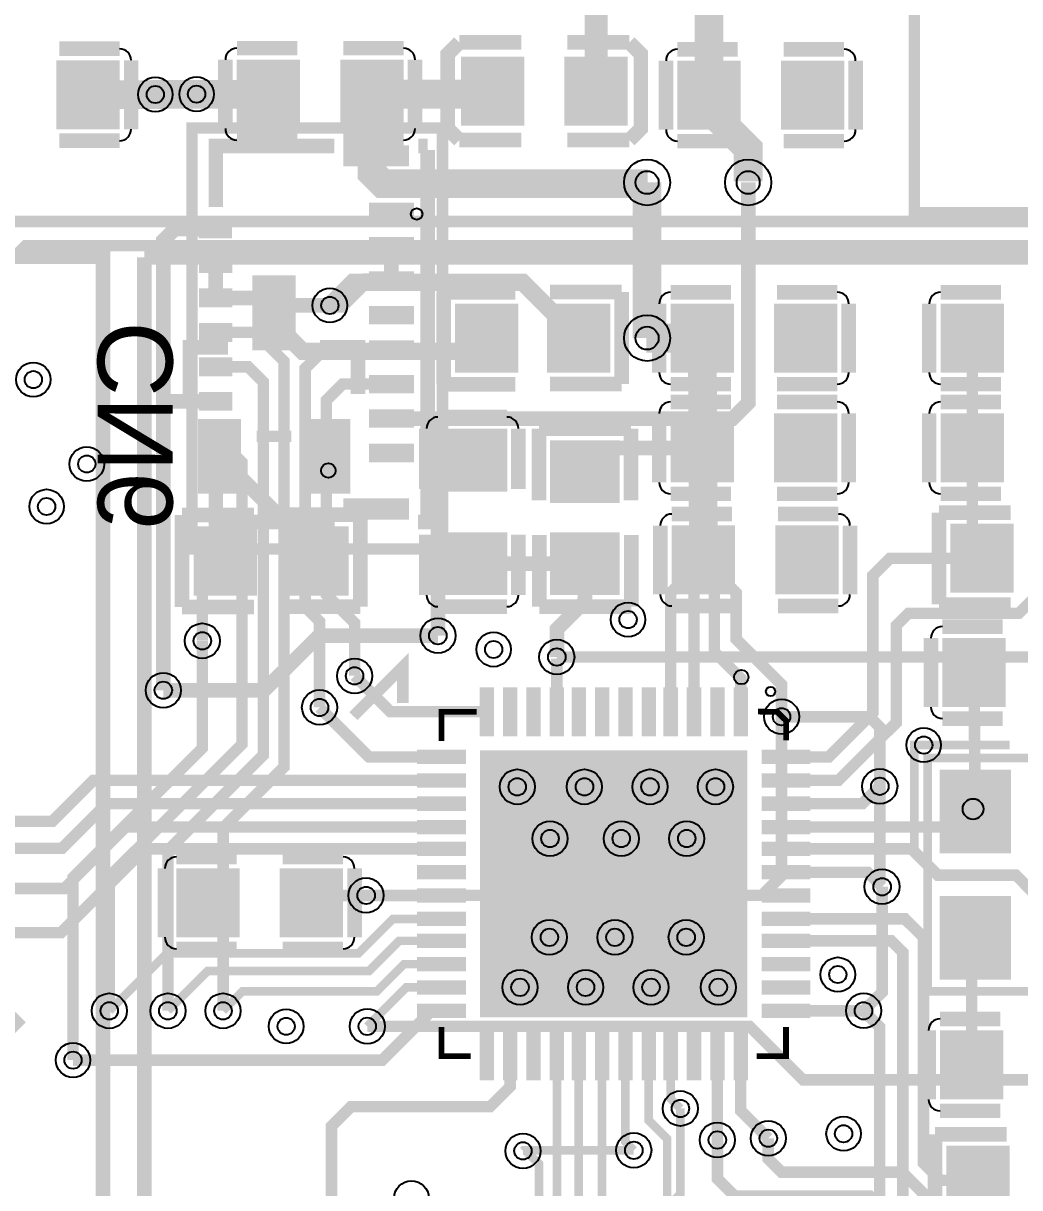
# Model space of a CAD drawing. Header units: millimetres. Extents: x -22 to 83, y 0 to 77.
# Drawn here: x 46.01 to 63.36, y 18.3 to 38.57 of the extents above; entities that cross this region are included whole.
import ezdxf

# ---------------------------------------------------------------- set-up
doc = ezdxf.new("R2010")
doc.units = ezdxf.units.MM
for name, color, linetype, true_color in [('BottomLayer', 7, 'Continuous', 0x6699cc), ('BottomPasteMaskLayer', 7, 'Continuous', 0x800000), ('BottomSilkLayer', 7, 'Continuous', 0x66cc33), ('BottomSolderMaskLayer', 7, 'Continuous', 0xaa00ff), ('Document', 7, 'Continuous', 0xffffff), ('Hole', 7, 'Continuous', 0x222222), ('Multi-Layer', 7, 'Continuous', 0xc0c0c0), ('TopLayer', 7, 'Continuous', 0xff3366), ('TopPasteMaskLayer', 9, 'Continuous', 0x808080), ('TopSilkLayer', 7, 'Continuous', 0xffcc00), ('TopSolderMaskLayer', 7, 'Continuous', 0x800080)]:
    doc.layers.add(name, color=color, linetype=linetype, true_color=true_color)
doc.styles.get("Standard").update_dxf_attribs({"font": 'arial.ttf'})

msp = doc.modelspace()

# ---------------------------------------------------------------- hatches: boundary and pattern name
at = {"layer": 'BottomLayer'}
for points in [[(51.657, 36.44), (51.657, 36.09), (52.657, 36.09), (52.657, 36.44)], [(52.087, 35.44), (52.087, 35.14), (52.757, 35.14), (52.757, 35.44)], [(49.107, 35.14), (49.107, 34.84), (49.607, 34.84), (49.607, 35.14)], [(52.087, 34.84), (52.087, 34.54), (52.757, 34.54), (52.757, 34.84)], [(49.112, 34.54), (49.112, 34.24), (49.612, 34.24), (49.612, 34.54)], [(52.087, 34.24), (52.087, 33.94), (52.757, 33.94), (52.757, 34.24)], [(49.112, 33.94), (49.112, 33.64), (49.612, 33.64), (49.612, 33.94)], [(52.087, 33.64), (52.087, 33.34), (52.757, 33.34), (52.757, 33.64)], [(49.112, 33.34), (49.112, 33.04), (49.612, 33.04), (49.612, 33.34)], [(52.087, 33.04), (52.087, 32.74), (52.757, 32.74), (52.757, 33.04)], [(49.112, 32.74), (49.112, 32.44), (49.612, 32.44), (49.612, 32.74)], [(52.087, 32.44), (52.087, 32.14), (52.757, 32.14), (52.757, 32.44)], [(49.112, 32.14), (49.112, 31.84), (49.612, 31.84), (49.612, 32.14)], [(52.087, 31.84), (52.087, 31.54), (52.757, 31.54), (52.757, 31.84)], [(49.112, 31.54), (49.112, 31.24), (49.612, 31.24), (49.612, 31.54)], [(52.087, 31.24), (52.087, 30.94), (52.757, 30.94), (52.757, 31.24)], [(51.657, 30.29), (51.657, 29.94), (52.657, 29.94), (52.657, 30.29)]]:
    msp.add_hatch(color=256, dxfattribs=at).paths.add_polyline_path(points)
at = {"layer": 'BottomPasteMaskLayer'}
for points in [[(51.657, 36.44), (51.657, 36.09), (52.657, 36.09), (52.657, 36.44)], [(52.087, 35.44), (52.087, 35.14), (52.757, 35.14), (52.757, 35.44)], [(49.107, 35.14), (49.107, 34.84), (49.607, 34.84), (49.607, 35.14)], [(52.087, 34.84), (52.087, 34.54), (52.757, 34.54), (52.757, 34.84)], [(49.112, 34.54), (49.112, 34.24), (49.612, 34.24), (49.612, 34.54)], [(52.087, 34.24), (52.087, 33.94), (52.757, 33.94), (52.757, 34.24)], [(49.112, 33.94), (49.112, 33.64), (49.612, 33.64), (49.612, 33.94)], [(52.087, 33.64), (52.087, 33.34), (52.757, 33.34), (52.757, 33.64)], [(49.112, 33.34), (49.112, 33.04), (49.612, 33.04), (49.612, 33.34)], [(52.087, 33.04), (52.087, 32.74), (52.757, 32.74), (52.757, 33.04)], [(49.112, 32.74), (49.112, 32.44), (49.612, 32.44), (49.612, 32.74)], [(52.087, 32.44), (52.087, 32.14), (52.757, 32.14), (52.757, 32.44)], [(49.112, 32.14), (49.112, 31.84), (49.612, 31.84), (49.612, 32.14)], [(52.087, 31.84), (52.087, 31.54), (52.757, 31.54), (52.757, 31.84)], [(49.112, 31.54), (49.112, 31.24), (49.612, 31.24), (49.612, 31.54)], [(52.087, 31.24), (52.087, 30.94), (52.757, 30.94), (52.757, 31.24)], [(51.657, 30.29), (51.657, 29.94), (52.657, 29.94), (52.657, 30.29)]]:
    msp.add_hatch(color=256, dxfattribs=at).paths.add_polyline_path(points)
at = {"layer": 'BottomSilkLayer'}
msp.add_hatch(color=256, dxfattribs=at).paths.add_polyline_path([(52.668, 35.8), (53.049, 36.054), (53.049, 36.054), (53.049, 35.546)])
at = {"layer": 'BottomSolderMaskLayer'}
for points in [[(51.586, 36.449), (51.586, 36.081), (52.728, 36.081), (52.728, 36.449)], [(52.032, 35.451), (52.032, 35.129), (52.813, 35.129), (52.813, 35.451)], [(49.066, 35.155), (49.066, 34.825), (49.649, 34.825), (49.649, 35.155)], [(52.032, 34.851), (52.032, 34.529), (52.813, 34.529), (52.813, 34.851)], [(49.071, 34.555), (49.071, 34.225), (49.654, 34.225), (49.654, 34.555)], [(52.032, 34.251), (52.032, 33.929), (52.813, 33.929), (52.813, 34.251)], [(49.071, 33.955), (49.071, 33.625), (49.654, 33.625), (49.654, 33.955)], [(52.032, 33.651), (52.032, 33.329), (52.813, 33.329), (52.813, 33.651)], [(49.071, 33.355), (49.071, 33.025), (49.654, 33.025), (49.654, 33.355)], [(52.032, 33.051), (52.032, 32.729), (52.813, 32.729), (52.813, 33.051)], [(49.071, 32.755), (49.071, 32.425), (49.654, 32.425), (49.654, 32.755)], [(52.032, 32.451), (52.032, 32.129), (52.813, 32.129), (52.813, 32.451)], [(49.071, 32.155), (49.071, 31.825), (49.654, 31.825), (49.654, 32.155)], [(52.032, 31.851), (52.032, 31.529), (52.813, 31.529), (52.813, 31.851)], [(49.071, 31.555), (49.071, 31.225), (49.654, 31.225), (49.654, 31.555)], [(52.032, 31.251), (52.032, 30.929), (52.813, 30.929), (52.813, 31.251)], [(51.586, 30.299), (51.586, 29.931), (52.729, 29.931), (52.729, 30.299)]]:
    msp.add_hatch(color=256, dxfattribs=at).paths.add_polyline_path(points)
at = {"layer": 'TopLayer'}
for points in [[(54.682, 36.838), (53.682, 36.838), (53.682, 37.938), (54.682, 37.938)], [(56.482, 36.838), (55.482, 36.838), (55.482, 37.938), (56.482, 37.938)], [(47.642, 36.778), (46.642, 36.778), (46.642, 37.878), (47.642, 37.878)], [(49.782, 37.888), (50.782, 37.888), (50.782, 36.788), (49.782, 36.788)], [(51.582, 37.888), (52.582, 37.888), (52.582, 36.788), (51.582, 36.788)], [(58.45, 36.77), (57.45, 36.77), (57.45, 37.87), (58.45, 37.87)], [(60.25, 36.77), (59.25, 36.77), (59.25, 37.87), (60.25, 37.87)], [(50.728, 32.906), (50.028, 32.906), (50.028, 34.156), (50.728, 34.156)], [(53.579, 33.638), (54.579, 33.638), (54.579, 32.538), (53.579, 32.538)], [(55.179, 33.638), (56.179, 33.638), (56.179, 32.538), (55.179, 32.538)], [(58.331, 32.539), (57.331, 32.539), (57.331, 33.639), (58.331, 33.639)], [(60.131, 32.539), (59.131, 32.539), (59.131, 33.639), (60.131, 33.639)], [(62.03, 33.639), (63.03, 33.639), (63.03, 32.539), (62.03, 32.539)], [(49.779, 30.406), (49.078, 30.406), (49.078, 31.656), (49.779, 31.656)], [(51.678, 30.406), (50.978, 30.406), (50.978, 31.656), (51.678, 31.656)], [(58.331, 30.629), (57.331, 30.629), (57.331, 31.729), (58.331, 31.729)], [(60.131, 30.629), (59.131, 30.629), (59.131, 31.729), (60.131, 31.729)], [(62.03, 31.729), (63.03, 31.729), (63.03, 30.629), (62.03, 30.629)], [(54.381, 31.466), (54.381, 30.466), (53.281, 30.466), (53.281, 31.466)], [(56.34, 31.265), (56.34, 30.265), (55.24, 30.265), (55.24, 31.265)], [(63.2, 28.708), (62.2, 28.708), (62.2, 29.808), (63.2, 29.808)], [(49.029, 29.76), (50.029, 29.76), (50.029, 28.66), (49.029, 28.66)], [(50.629, 29.76), (51.629, 29.76), (51.629, 28.66), (50.629, 28.66)], [(54.381, 29.666), (54.381, 28.666), (53.281, 28.666), (53.281, 29.666)], [(56.34, 29.665), (56.34, 28.665), (55.24, 28.665), (55.24, 29.665)], [(58.351, 28.678), (57.351, 28.678), (57.351, 29.778), (58.351, 29.778)], [(60.151, 28.678), (59.151, 28.678), (59.151, 29.778), (60.151, 29.778)], [(63.06, 26.717), (62.06, 26.717), (62.06, 27.817), (63.06, 27.817)], [(54.181, 26.185), (53.981, 26.185), (53.981, 26.985), (54.181, 26.985)], [(54.587, 26.185), (54.387, 26.185), (54.387, 26.985), (54.587, 26.985)], [(54.993, 26.185), (54.793, 26.185), (54.793, 26.985), (54.993, 26.985)], [(55.4, 26.185), (55.2, 26.185), (55.2, 26.985), (55.4, 26.985)], [(55.781, 26.185), (55.581, 26.185), (55.581, 26.985), (55.781, 26.985)], [(56.187, 26.185), (55.987, 26.185), (55.987, 26.985), (56.187, 26.985)], [(56.594, 26.185), (56.394, 26.185), (56.394, 26.985), (56.594, 26.985)], [(57, 26.185), (56.8, 26.185), (56.8, 26.985), (57, 26.985)], [(57.381, 26.185), (57.181, 26.185), (57.181, 26.985), (57.381, 26.985)], [(57.787, 26.185), (57.587, 26.185), (57.587, 26.985), (57.787, 26.985)], [(58.194, 26.185), (57.994, 26.185), (57.994, 26.985), (58.194, 26.985)], [(58.6, 26.185), (58.4, 26.185), (58.4, 26.985), (58.6, 26.985)], [(53.693, 25.698), (52.893, 25.698), (52.893, 25.898), (53.693, 25.898)], [(58.59, 21.288), (53.99, 21.288), (53.99, 25.888), (58.59, 25.888)], [(59.688, 25.698), (58.887, 25.698), (58.887, 25.898), (59.688, 25.898)], [(61.982, 24.149), (63.182, 24.149), (63.182, 25.549), (61.982, 25.549)], [(53.693, 25.291), (52.893, 25.291), (52.893, 25.491), (53.693, 25.491)], [(59.688, 25.291), (58.887, 25.291), (58.887, 25.491), (59.688, 25.491)], [(53.693, 24.885), (52.893, 24.885), (52.893, 25.085), (53.693, 25.085)], [(59.688, 24.885), (58.887, 24.885), (58.887, 25.085), (59.688, 25.085)], [(53.693, 24.478), (52.893, 24.478), (52.893, 24.678), (53.693, 24.678)], [(59.688, 24.478), (58.887, 24.478), (58.887, 24.678), (59.688, 24.678)], [(53.693, 24.097), (52.893, 24.097), (52.893, 24.297), (53.693, 24.297)], [(59.688, 24.097), (58.887, 24.097), (58.887, 24.297), (59.688, 24.297)], [(48.73, 23.808), (49.73, 23.808), (49.73, 22.708), (48.73, 22.708)], [(50.53, 23.808), (51.53, 23.808), (51.53, 22.708), (50.53, 22.708)], [(53.693, 23.691), (52.893, 23.691), (52.893, 23.891), (53.693, 23.891)], [(59.688, 23.691), (58.887, 23.691), (58.887, 23.891), (59.688, 23.891)], [(53.693, 23.285), (52.893, 23.285), (52.893, 23.485), (53.693, 23.485)], [(59.688, 23.285), (58.887, 23.285), (58.887, 23.485), (59.688, 23.485)], [(61.982, 23.349), (63.182, 23.349), (63.182, 21.949), (61.982, 21.949)], [(53.693, 22.878), (52.893, 22.878), (52.893, 23.078), (53.693, 23.078)], [(59.688, 22.878), (58.887, 22.878), (58.887, 23.078), (59.688, 23.078)], [(53.693, 22.497), (52.893, 22.497), (52.893, 22.697), (53.693, 22.697)], [(59.688, 22.497), (58.887, 22.497), (58.887, 22.697), (59.688, 22.697)], [(53.693, 22.091), (52.893, 22.091), (52.893, 22.291), (53.693, 22.291)], [(59.688, 22.091), (58.887, 22.091), (58.887, 22.291), (59.688, 22.291)], [(53.693, 21.684), (52.893, 21.684), (52.893, 21.884), (53.693, 21.884)], [(59.688, 21.684), (58.887, 21.684), (58.887, 21.884), (59.688, 21.884)], [(53.693, 21.278), (52.893, 21.278), (52.893, 21.478), (53.693, 21.478)], [(59.688, 21.278), (58.887, 21.278), (58.887, 21.478), (59.688, 21.478)], [(54.181, 20.191), (53.981, 20.191), (53.981, 20.991), (54.181, 20.991)], [(54.587, 20.191), (54.387, 20.191), (54.387, 20.991), (54.587, 20.991)], [(54.993, 20.191), (54.793, 20.191), (54.793, 20.991), (54.993, 20.991)], [(55.4, 20.191), (55.2, 20.191), (55.2, 20.991), (55.4, 20.991)], [(55.781, 20.191), (55.581, 20.191), (55.581, 20.991), (55.781, 20.991)], [(56.187, 20.191), (55.987, 20.191), (55.987, 20.991), (56.187, 20.991)], [(56.594, 20.191), (56.394, 20.191), (56.394, 20.991), (56.594, 20.991)], [(57, 20.191), (56.8, 20.191), (56.8, 20.991), (57, 20.991)], [(57.381, 20.191), (57.181, 20.191), (57.181, 20.991), (57.381, 20.991)], [(57.787, 20.191), (57.587, 20.191), (57.587, 20.991), (57.787, 20.991)], [(58.194, 20.191), (57.994, 20.191), (57.994, 20.991), (58.194, 20.991)], [(58.6, 20.191), (58.4, 20.191), (58.4, 20.991), (58.6, 20.991)], [(63.02, 19.887), (62.02, 19.887), (62.02, 20.987), (63.02, 20.987)], [(62.13, 18.978), (63.13, 18.978), (63.13, 17.878), (62.13, 17.878)]]:
    msp.add_hatch(color=256, dxfattribs=at).paths.add_polyline_path(points)
at = {"layer": 'TopPasteMaskLayer'}
for points in [[(54.682, 36.838), (53.682, 36.838), (53.682, 37.938), (54.682, 37.938)], [(56.482, 36.838), (55.482, 36.838), (55.482, 37.938), (56.482, 37.938)], [(47.642, 36.778), (46.642, 36.778), (46.642, 37.878), (47.642, 37.878)], [(49.782, 37.888), (50.782, 37.888), (50.782, 36.788), (49.782, 36.788)], [(51.582, 37.888), (52.582, 37.888), (52.582, 36.788), (51.582, 36.788)], [(58.45, 36.77), (57.45, 36.77), (57.45, 37.87), (58.45, 37.87)], [(60.25, 36.77), (59.25, 36.77), (59.25, 37.87), (60.25, 37.87)], [(50.728, 32.906), (50.028, 32.906), (50.028, 34.156), (50.728, 34.156)], [(53.579, 33.638), (54.579, 33.638), (54.579, 32.538), (53.579, 32.538)], [(55.179, 33.638), (56.179, 33.638), (56.179, 32.538), (55.179, 32.538)], [(58.331, 32.539), (57.331, 32.539), (57.331, 33.639), (58.331, 33.639)], [(60.131, 32.539), (59.131, 32.539), (59.131, 33.639), (60.131, 33.639)], [(62.03, 33.639), (63.03, 33.639), (63.03, 32.539), (62.03, 32.539)], [(49.779, 30.406), (49.078, 30.406), (49.078, 31.656), (49.779, 31.656)], [(51.678, 30.406), (50.978, 30.406), (50.978, 31.656), (51.678, 31.656)], [(58.331, 30.629), (57.331, 30.629), (57.331, 31.729), (58.331, 31.729)], [(60.131, 30.629), (59.131, 30.629), (59.131, 31.729), (60.131, 31.729)], [(62.03, 31.729), (63.03, 31.729), (63.03, 30.629), (62.03, 30.629)], [(54.381, 31.466), (54.381, 30.466), (53.281, 30.466), (53.281, 31.466)], [(56.34, 31.265), (56.34, 30.265), (55.24, 30.265), (55.24, 31.265)], [(63.2, 28.708), (62.2, 28.708), (62.2, 29.808), (63.2, 29.808)], [(49.029, 29.76), (50.029, 29.76), (50.029, 28.66), (49.029, 28.66)], [(50.629, 29.76), (51.629, 29.76), (51.629, 28.66), (50.629, 28.66)], [(54.381, 29.666), (54.381, 28.666), (53.281, 28.666), (53.281, 29.666)], [(56.34, 29.665), (56.34, 28.665), (55.24, 28.665), (55.24, 29.665)], [(58.351, 28.678), (57.351, 28.678), (57.351, 29.778), (58.351, 29.778)], [(60.151, 28.678), (59.151, 28.678), (59.151, 29.778), (60.151, 29.778)], [(63.06, 26.717), (62.06, 26.717), (62.06, 27.817), (63.06, 27.817)], [(54.181, 26.185), (53.981, 26.185), (53.981, 26.985), (54.181, 26.985)], [(54.587, 26.185), (54.387, 26.185), (54.387, 26.985), (54.587, 26.985)], [(54.993, 26.185), (54.793, 26.185), (54.793, 26.985), (54.993, 26.985)], [(55.4, 26.185), (55.2, 26.185), (55.2, 26.985), (55.4, 26.985)], [(55.781, 26.185), (55.581, 26.185), (55.581, 26.985), (55.781, 26.985)], [(56.187, 26.185), (55.987, 26.185), (55.987, 26.985), (56.187, 26.985)], [(56.594, 26.185), (56.394, 26.185), (56.394, 26.985), (56.594, 26.985)], [(57, 26.185), (56.8, 26.185), (56.8, 26.985), (57, 26.985)], [(57.381, 26.185), (57.181, 26.185), (57.181, 26.985), (57.381, 26.985)], [(57.787, 26.185), (57.587, 26.185), (57.587, 26.985), (57.787, 26.985)], [(58.194, 26.185), (57.994, 26.185), (57.994, 26.985), (58.194, 26.985)], [(58.6, 26.185), (58.4, 26.185), (58.4, 26.985), (58.6, 26.985)], [(53.693, 25.698), (52.893, 25.698), (52.893, 25.898), (53.693, 25.898)], [(58.59, 21.288), (53.99, 21.288), (53.99, 25.888), (58.59, 25.888)], [(59.688, 25.698), (58.887, 25.698), (58.887, 25.898), (59.688, 25.898)], [(61.982, 24.149), (63.182, 24.149), (63.182, 25.549), (61.982, 25.549)], [(53.693, 25.291), (52.893, 25.291), (52.893, 25.491), (53.693, 25.491)], [(59.688, 25.291), (58.887, 25.291), (58.887, 25.491), (59.688, 25.491)], [(53.693, 24.885), (52.893, 24.885), (52.893, 25.085), (53.693, 25.085)], [(59.688, 24.885), (58.887, 24.885), (58.887, 25.085), (59.688, 25.085)], [(53.693, 24.478), (52.893, 24.478), (52.893, 24.678), (53.693, 24.678)], [(59.688, 24.478), (58.887, 24.478), (58.887, 24.678), (59.688, 24.678)], [(53.693, 24.097), (52.893, 24.097), (52.893, 24.297), (53.693, 24.297)], [(59.688, 24.097), (58.887, 24.097), (58.887, 24.297), (59.688, 24.297)], [(48.73, 23.808), (49.73, 23.808), (49.73, 22.708), (48.73, 22.708)], [(50.53, 23.808), (51.53, 23.808), (51.53, 22.708), (50.53, 22.708)], [(53.693, 23.691), (52.893, 23.691), (52.893, 23.891), (53.693, 23.891)], [(59.688, 23.691), (58.887, 23.691), (58.887, 23.891), (59.688, 23.891)], [(53.693, 23.285), (52.893, 23.285), (52.893, 23.485), (53.693, 23.485)], [(59.688, 23.285), (58.887, 23.285), (58.887, 23.485), (59.688, 23.485)], [(61.982, 23.349), (63.182, 23.349), (63.182, 21.949), (61.982, 21.949)], [(53.693, 22.878), (52.893, 22.878), (52.893, 23.078), (53.693, 23.078)], [(59.688, 22.878), (58.887, 22.878), (58.887, 23.078), (59.688, 23.078)], [(53.693, 22.497), (52.893, 22.497), (52.893, 22.697), (53.693, 22.697)], [(59.688, 22.497), (58.887, 22.497), (58.887, 22.697), (59.688, 22.697)], [(53.693, 22.091), (52.893, 22.091), (52.893, 22.291), (53.693, 22.291)], [(59.688, 22.091), (58.887, 22.091), (58.887, 22.291), (59.688, 22.291)], [(53.693, 21.684), (52.893, 21.684), (52.893, 21.884), (53.693, 21.884)], [(59.688, 21.684), (58.887, 21.684), (58.887, 21.884), (59.688, 21.884)], [(53.693, 21.278), (52.893, 21.278), (52.893, 21.478), (53.693, 21.478)], [(59.688, 21.278), (58.887, 21.278), (58.887, 21.478), (59.688, 21.478)], [(54.181, 20.191), (53.981, 20.191), (53.981, 20.991), (54.181, 20.991)], [(54.587, 20.191), (54.387, 20.191), (54.387, 20.991), (54.587, 20.991)], [(54.993, 20.191), (54.793, 20.191), (54.793, 20.991), (54.993, 20.991)], [(55.4, 20.191), (55.2, 20.191), (55.2, 20.991), (55.4, 20.991)], [(55.781, 20.191), (55.581, 20.191), (55.581, 20.991), (55.781, 20.991)], [(56.187, 20.191), (55.987, 20.191), (55.987, 20.991), (56.187, 20.991)], [(56.594, 20.191), (56.394, 20.191), (56.394, 20.991), (56.594, 20.991)], [(57, 20.191), (56.8, 20.191), (56.8, 20.991), (57, 20.991)], [(57.381, 20.191), (57.181, 20.191), (57.181, 20.991), (57.381, 20.991)], [(57.787, 20.191), (57.587, 20.191), (57.587, 20.991), (57.787, 20.991)], [(58.194, 20.191), (57.994, 20.191), (57.994, 20.991), (58.194, 20.991)], [(58.6, 20.191), (58.4, 20.191), (58.4, 20.991), (58.6, 20.991)], [(63.02, 19.887), (62.02, 19.887), (62.02, 20.987), (63.02, 20.987)], [(62.13, 18.978), (63.13, 18.978), (63.13, 17.878), (62.13, 17.878)]]:
    msp.add_hatch(color=256, dxfattribs=at).paths.add_polyline_path(points)
at = {"layer": 'TopSolderMaskLayer'}
for points in [[(47.692, 36.727), (46.591, 36.727), (46.591, 37.929), (47.692, 37.929)], [(49.731, 37.939), (50.833, 37.939), (50.833, 36.737), (49.731, 36.737)], [(51.531, 37.939), (52.633, 37.939), (52.633, 36.737), (51.531, 36.737)], [(54.733, 36.788), (53.631, 36.788), (53.631, 37.989), (54.733, 37.989)], [(56.533, 36.788), (55.432, 36.788), (55.432, 37.989), (56.533, 37.989)], [(58.501, 36.719), (57.399, 36.719), (57.399, 37.921), (58.501, 37.921)], [(60.301, 36.719), (59.199, 36.719), (59.199, 37.921), (60.301, 37.921)], [(50.754, 32.88), (50.003, 32.88), (50.003, 34.181), (50.754, 34.181)], [(53.528, 33.689), (54.63, 33.689), (54.63, 32.487), (53.528, 32.487)], [(55.128, 33.689), (56.23, 33.689), (56.23, 32.487), (55.128, 32.487)], [(58.382, 32.488), (57.28, 32.488), (57.28, 33.689), (58.382, 33.689)], [(60.182, 32.488), (59.08, 32.488), (59.08, 33.689), (60.182, 33.689)], [(61.979, 33.689), (63.081, 33.689), (63.081, 32.488), (61.979, 32.488)], [(49.804, 30.381), (49.053, 30.381), (49.053, 31.682), (49.804, 31.682)], [(51.704, 30.381), (50.953, 30.381), (50.953, 31.682), (51.704, 31.682)], [(58.382, 30.578), (57.28, 30.578), (57.28, 31.779), (58.382, 31.779)], [(60.182, 30.578), (59.08, 30.578), (59.08, 31.779), (60.182, 31.779)], [(61.979, 31.779), (63.081, 31.779), (63.081, 30.578), (61.979, 30.578)], [(54.437, 31.512), (54.437, 30.42), (53.225, 30.42), (53.225, 31.512)], [(56.396, 31.312), (56.396, 30.219), (55.184, 30.219), (55.184, 31.312)], [(48.978, 29.811), (50.08, 29.811), (50.08, 28.609), (48.978, 28.609)], [(50.578, 29.811), (51.68, 29.811), (51.68, 28.609), (50.578, 28.609)], [(58.402, 28.627), (57.3, 28.627), (57.3, 29.829), (58.402, 29.829)], [(60.202, 28.627), (59.1, 28.627), (59.1, 29.829), (60.202, 29.829)], [(63.251, 28.657), (62.149, 28.657), (62.149, 29.859), (63.251, 29.859)], [(54.437, 29.712), (54.437, 28.62), (53.225, 28.62), (53.225, 29.712)], [(56.396, 29.712), (56.396, 28.619), (55.184, 28.619), (55.184, 29.712)], [(63.111, 26.666), (62.009, 26.666), (62.009, 27.868), (63.111, 27.868)], [(54.206, 26.16), (53.956, 26.16), (53.956, 27.01), (54.206, 27.01)], [(54.612, 26.16), (54.362, 26.16), (54.362, 27.01), (54.612, 27.01)], [(55.018, 26.16), (54.768, 26.16), (54.768, 27.01), (55.018, 27.01)], [(55.425, 26.16), (55.175, 26.16), (55.175, 27.01), (55.425, 27.01)], [(55.806, 26.16), (55.556, 26.16), (55.556, 27.01), (55.806, 27.01)], [(56.212, 26.16), (55.962, 26.16), (55.962, 27.01), (56.212, 27.01)], [(56.619, 26.16), (56.369, 26.16), (56.369, 27.01), (56.619, 27.01)], [(57.025, 26.16), (56.775, 26.16), (56.775, 27.01), (57.025, 27.01)], [(57.406, 26.16), (57.156, 26.16), (57.156, 27.01), (57.406, 27.01)], [(57.812, 26.16), (57.562, 26.16), (57.562, 27.01), (57.812, 27.01)], [(58.219, 26.16), (57.969, 26.16), (57.969, 27.01), (58.219, 27.01)], [(58.625, 26.16), (58.375, 26.16), (58.375, 27.01), (58.625, 27.01)], [(53.718, 25.673), (52.868, 25.673), (52.868, 25.923), (53.718, 25.923)], [(58.615, 21.263), (53.965, 21.263), (53.965, 25.913), (58.615, 25.913)], [(59.713, 25.673), (58.862, 25.673), (58.862, 25.923), (59.713, 25.923)], [(61.96, 24.119), (63.203, 24.119), (63.203, 25.579), (61.96, 25.579)], [(53.718, 25.266), (52.868, 25.266), (52.868, 25.516), (53.718, 25.516)], [(59.713, 25.266), (58.862, 25.266), (58.862, 25.516), (59.713, 25.516)], [(53.718, 24.86), (52.868, 24.86), (52.868, 25.11), (53.718, 25.11)], [(59.713, 24.86), (58.862, 24.86), (58.862, 25.11), (59.713, 25.11)], [(53.718, 24.453), (52.868, 24.453), (52.868, 24.703), (53.718, 24.703)], [(59.713, 24.453), (58.862, 24.453), (58.862, 24.703), (59.713, 24.703)], [(53.718, 24.072), (52.868, 24.072), (52.868, 24.322), (53.718, 24.322)], [(59.713, 24.072), (58.862, 24.072), (58.862, 24.322), (59.713, 24.322)], [(48.679, 23.859), (49.781, 23.859), (49.781, 22.657), (48.679, 22.657)], [(50.479, 23.859), (51.581, 23.859), (51.581, 22.657), (50.479, 22.657)], [(53.718, 23.666), (52.868, 23.666), (52.868, 23.916), (53.718, 23.916)], [(59.713, 23.666), (58.862, 23.666), (58.862, 23.916), (59.713, 23.916)], [(53.718, 23.26), (52.868, 23.26), (52.868, 23.51), (53.718, 23.51)], [(59.713, 23.26), (58.862, 23.26), (58.862, 23.51), (59.713, 23.51)], [(61.96, 23.379), (63.203, 23.379), (63.203, 21.919), (61.96, 21.919)], [(53.718, 22.853), (52.868, 22.853), (52.868, 23.103), (53.718, 23.103)], [(59.713, 22.853), (58.862, 22.853), (58.862, 23.103), (59.713, 23.103)], [(53.718, 22.472), (52.868, 22.472), (52.868, 22.722), (53.718, 22.722)], [(59.713, 22.472), (58.862, 22.472), (58.862, 22.722), (59.713, 22.722)], [(53.718, 22.066), (52.868, 22.066), (52.868, 22.316), (53.718, 22.316)], [(59.713, 22.066), (58.862, 22.066), (58.862, 22.316), (59.713, 22.316)], [(53.718, 21.659), (52.868, 21.659), (52.868, 21.909), (53.718, 21.909)], [(59.713, 21.659), (58.862, 21.659), (58.862, 21.909), (59.713, 21.909)], [(53.718, 21.253), (52.868, 21.253), (52.868, 21.503), (53.718, 21.503)], [(59.713, 21.253), (58.862, 21.253), (58.862, 21.503), (59.713, 21.503)], [(54.206, 20.166), (53.956, 20.166), (53.956, 21.016), (54.206, 21.016)], [(54.612, 20.166), (54.362, 20.166), (54.362, 21.016), (54.612, 21.016)], [(55.018, 20.166), (54.768, 20.166), (54.768, 21.016), (55.018, 21.016)], [(55.425, 20.166), (55.175, 20.166), (55.175, 21.016), (55.425, 21.016)], [(55.806, 20.166), (55.556, 20.166), (55.556, 21.016), (55.806, 21.016)], [(56.212, 20.166), (55.962, 20.166), (55.962, 21.016), (56.212, 21.016)], [(56.619, 20.166), (56.369, 20.166), (56.369, 21.016), (56.619, 21.016)], [(57.025, 20.166), (56.775, 20.166), (56.775, 21.016), (57.025, 21.016)], [(57.406, 20.166), (57.156, 20.166), (57.156, 21.016), (57.406, 21.016)], [(57.812, 20.166), (57.562, 20.166), (57.562, 21.016), (57.812, 21.016)], [(58.219, 20.166), (57.969, 20.166), (57.969, 21.016), (58.219, 21.016)], [(58.625, 20.166), (58.375, 20.166), (58.375, 21.016), (58.625, 21.016)], [(63.07, 19.836), (61.969, 19.836), (61.969, 21.038), (63.07, 21.038)], [(62.079, 19.029), (63.181, 19.029), (63.181, 17.827), (62.079, 17.827)]]:
    msp.add_hatch(color=256, dxfattribs=at).paths.add_polyline_path(points)

# ---------------------------------------------------------------- linework, layer by layer
at = {"layer": 'BottomLayer'}
for points, const_width in [([(52.423, 31.689), (58.359, 31.689), (58.631, 31.961), (58.631, 35.801)], 0.254), ([(56.871, 33.09), (56.871, 33.09), (56.871, 35.8)], 0.5), ([(49.357, 34.991), (48.651, 34.991), (48.451, 34.79), (48.451, 31.991), (49.362, 31.991)], 0.254), ([(52.422, 34.69), (52.422, 34.69), (52.422, 34.09)], 0.254), ([(49.362, 34.39), (49.362, 34.39), (49.362, 33.79)], 0.254), ([(52.423, 34.089), (51.979, 34.089), (51.549, 33.66), (51.351, 33.66)], 0.254), ([(49.362, 33.79), (50.3, 33.79), (50.43, 33.66), (51.35, 33.66)], 0.254), ([(49.492, 21.379), (49.492, 24.562), (50.551, 25.621), (50.551, 32.69), (50.051, 33.19), (49.362, 33.19)], 0.2), ([(51.171, 26.66), (51.171, 28.158), (50.919, 28.41), (50.919, 32.56), (51.25, 32.891), (52.423, 32.891)], 0.2), ([(48.532, 21.379), (48.532, 24.171), (50.191, 25.829), (50.191, 32.329), (49.929, 32.591), (49.362, 32.591)], 0.2), ([(51.781, 27.211), (51.781, 28.131), (51.29, 28.621), (51.29, 32.009), (51.572, 32.291), (52.423, 32.291)], 0.2), ([(48.451, 31.991), (48.451, 31.991), (48.451, 26.96)], 0.254), ([(53.235, 31.689), (53.23, 31.685), (53.23, 27.91)], 0.254), ([(49.362, 31.389), (49.82, 30.932), (49.82, 26.02), (47.511, 23.711), (47.511, 21.379)], 0.2), ([(46.881, 20.521), (46.881, 23.701), (49.13, 25.95), (49.13, 27.82)], 0.2), ([(55.3, 27.538), (55.3, 27.538), (66.37, 27.538)], 0.2), ([(51.981, 23.388), (58.871, 23.388), (59.211, 23.728), (59.211, 26.498)], 0.2), ([(60.921, 25.288), (60.921, 26.318), (60.741, 26.498), (59.211, 26.498)], 0.2), ([(60.961, 23.538), (60.921, 23.578), (60.921, 25.288)], 0.2), ([(60.961, 23.538), (60.961, 21.703), (60.638, 21.379)], 0.2), ([(52.002, 21.107), (58.654, 21.107), (59.583, 20.178), (67.48, 20.178)], 0.2), ([(57.451, 19.678), (57.451, 18.191), (57.22, 17.96), (53.88, 17.96)], 0.15), ([(58.979, 19.159), (58.979, 18.801), (59.21, 18.57), (61.311, 18.57), (61.669, 18.209), (61.669, 10.569)], 0.2), ([(58.095, 19.129), (58.095, 18.456), (58.4, 18.151), (60.749, 18.151), (61.049, 17.851), (61.049, 11.331)], 0.2), ([(54.71, 18.94), (54.72, 18.95), (56.64, 18.95)], 0.15)]:
    msp.add_lwpolyline(points, dxfattribs=dict(at, const_width=const_width))
at = {"layer": 'BottomSilkLayer'}
for points, const_width in [([(48.95, 36.51), (48.95, 29.42), (50.31, 29.42), (53.31, 29.42), (53.31, 31.65), (53.31, 36.75), (50.79, 36.75), (48.95, 36.75), (48.95, 36.44)], 0.2), ([(49.366, 35.371), (49.366, 36.435), (51.426, 36.435)], 0.254), ([(52.888, 36.435), (52.888, 36.435), (53.05, 36.435)], 0.254), ([(52.923, 29.887), (53.05, 29.887), (53.05, 36.364)], 0.254), ([(49.366, 31.009), (49.366, 29.888), (51.432, 29.888)], 0.254), ([(52.883, 29.888), (52.883, 29.888), (52.922, 29.888)], 0.254)]:
    msp.add_lwpolyline(points, dxfattribs=dict(at, const_width=const_width))
at = {"layer": 'Document'}
for centre, radius in [((52.861, 35.251), 0.1), ((51.324, 30.785), 0.127), ((58.51, 27.188), 0.125), ((62.543, 24.892), 0.18)]:
    msp.add_circle(centre, radius, dxfattribs=at)
at = {"layer": 'Hole'}
for centre, radius in [((48.313, 37.332), 0.15), ((49.031, 37.338), 0.15), ((56.871, 35.8), 0.2), ((58.63, 35.8), 0.2), ((51.35, 33.66), 0.15), ((56.871, 33.09), 0.2), ((46.19, 32.368), 0.15), ((47.12, 30.898), 0.15), ((46.42, 30.158), 0.15), ((56.54, 28.19), 0.15), ((53.23, 27.91), 0.152), ((49.13, 27.82), 0.152), ((54.2, 27.67), 0.15), ((55.3, 27.538), 0.152), ((51.78, 27.21), 0.152), ((48.451, 26.96), 0.152), ((51.17, 26.66), 0.152), ((59.211, 26.498), 0.152), ((61.685, 26.005), 0.15), ((54.611, 25.278), 0.152), ((55.781, 25.278), 0.152), ((56.921, 25.278), 0.152), ((58.061, 25.278), 0.152), ((60.921, 25.288), 0.152), ((55.181, 24.378), 0.152), ((56.421, 24.378), 0.152), ((57.561, 24.378), 0.152), ((51.981, 23.388), 0.152), ((60.961, 23.538), 0.152), ((55.171, 22.658), 0.152), ((56.311, 22.658), 0.152), ((57.551, 22.658), 0.152), ((60.19, 22.01), 0.15), ((54.66, 21.788), 0.152), ((55.8, 21.788), 0.152), ((56.94, 21.788), 0.152), ((58.11, 21.788), 0.152), ((47.511, 21.378), 0.152), ((48.531, 21.378), 0.152), ((49.491, 21.378), 0.152), ((60.638, 21.379), 0.152), ((50.59, 21.108), 0.15), ((52.001, 21.108), 0.152), ((46.88, 20.52), 0.15), ((57.451, 19.678), 0.152), ((58.094, 19.13), 0.152), ((58.98, 19.16), 0.152), ((60.29, 19.238), 0.15), ((54.71, 18.94), 0.152), ((56.64, 18.95), 0.152)]:
    msp.add_circle(centre, radius, dxfattribs=at)
at = {"layer": 'Multi-Layer'}
for centre, radius in [((48.313, 37.332), 0.3), ((49.031, 37.338), 0.3), ((56.871, 35.8), 0.4), ((58.63, 35.8), 0.4), ((51.35, 33.66), 0.3), ((56.871, 33.09), 0.4), ((46.19, 32.368), 0.3), ((47.12, 30.898), 0.3), ((46.42, 30.158), 0.3), ((56.54, 28.19), 0.3), ((53.23, 27.91), 0.305), ((49.13, 27.82), 0.305), ((54.2, 27.67), 0.3), ((55.3, 27.538), 0.305), ((51.78, 27.21), 0.305), ((48.451, 26.96), 0.305), ((51.17, 26.66), 0.305), ((59.211, 26.498), 0.305), ((61.685, 26.005), 0.3), ((54.611, 25.278), 0.305), ((55.781, 25.278), 0.305), ((56.921, 25.278), 0.305), ((58.061, 25.278), 0.305), ((60.921, 25.288), 0.305), ((55.181, 24.378), 0.305), ((56.421, 24.378), 0.305), ((57.561, 24.378), 0.305), ((60.961, 23.538), 0.305), ((51.981, 23.388), 0.305), ((55.171, 22.658), 0.305), ((56.311, 22.658), 0.305), ((57.551, 22.658), 0.305), ((60.19, 22.01), 0.3), ((54.66, 21.788), 0.305), ((55.8, 21.788), 0.305), ((56.94, 21.788), 0.305), ((58.11, 21.788), 0.305), ((47.511, 21.378), 0.305), ((48.531, 21.378), 0.305), ((49.491, 21.378), 0.305), ((60.638, 21.379), 0.305), ((50.59, 21.108), 0.3), ((52.001, 21.108), 0.305), ((46.88, 20.52), 0.3), ((57.451, 19.678), 0.305), ((58.98, 19.16), 0.305), ((60.29, 19.238), 0.3), ((58.094, 19.13), 0.305), ((54.71, 18.94), 0.305), ((56.64, 18.95), 0.305), ((52.77, 18.12), 0.3)]:
    msp.add_circle(centre, radius, dxfattribs=at)
at = {"layer": 'TopLayer'}
for points, const_width in [([(55.892, 41.339), (57.641, 41.339), (57.95, 41.03), (57.95, 37.32)], 0.5), ([(55.892, 39.538), (55.982, 39.449), (55.982, 37.388)], 0.4), ([(50.282, 37.338), (50.282, 37.338), (47.142, 37.328)], 0.5), ([(54.182, 37.388), (54.132, 37.338), (52.083, 37.338)], 0.5), ([(52.083, 37.338), (52.083, 35.967), (52.27, 35.78), (56.881, 35.78)], 0.5), ([(57.95, 37.32), (57.95, 37.07), (58.63, 36.39), (58.63, 35.82)], 0.5), ([(44.651, 30.838), (44.651, 34.732), (45.042, 35.121), (72.708, 35.121), (73.79, 36.203)], 0.2), ([(45.57, 30.808), (45.57, 34.211), (46.059, 34.701), (73.79, 34.701)], 0.2), ([(55.679, 33.088), (54.707, 34.06), (51.75, 34.06), (51.35, 33.66)], 0.3), ([(50.378, 33.528), (50.378, 33.36), (50.879, 32.86), (53.851, 32.86), (54.079, 33.089)], 0.3), ([(57.831, 33.088), (57.829, 33.09), (56.86, 33.09)], 0.5), ([(57.851, 29.228), (57.851, 29.228), (57.831, 33.089)], 0.5), ([(62.53, 33.088), (62.53, 33.088), (62.53, 31.178)], 0.2), ([(55.79, 30.765), (56.203, 31.178), (57.831, 31.178)], 0.254), ([(62.7, 29.258), (62.53, 29.428), (62.53, 31.178)], 0.2), ([(49.429, 31.03), (51.129, 29.33), (51.129, 29.21)], 0.254), ([(49.131, 27.821), (49.131, 28.689), (49.53, 29.088), (49.53, 29.21)], 0.2), ([(53.83, 29.164), (53.83, 29.164), (55.791, 29.164)], 0.254), ([(55.301, 27.539), (55.301, 28.021), (55.791, 28.509), (55.791, 29.164)], 0.254), ([(57.281, 26.585), (57.281, 28.659), (57.851, 29.228)], 0.2), ([(57.688, 26.585), (57.688, 29.065), (57.851, 29.228)], 0.2), ([(57.851, 29.228), (58.042, 29.037), (58.042, 27.628), (58.501, 27.168), (58.501, 26.586)], 0.2), ([(57.851, 29.228), (58.421, 28.658), (58.421, 27.848), (59.211, 27.058), (59.211, 26.498)], 0.2), ([(59.288, 25.798), (60.03, 25.798), (60.8, 26.568), (60.8, 28.958), (61.1, 29.258), (62.7, 29.258)], 0.2), ([(59.289, 25.392), (60.203, 25.392), (61.209, 26.398), (61.209, 28.087), (61.42, 28.298), (63.34, 28.298), (64.3, 29.258)], 0.2), ([(61.26, 22.459), (61.321, 22.398), (61.321, 17.63), (61.554, 17.396), (68.55, 17.396), (68.9, 17.747), (68.9, 28.308), (69.294, 28.702), (73.79, 28.702)], 0.2), ([(48.451, 26.96), (50.211, 26.96), (51.161, 27.91), (53.231, 27.91)], 0.254), ([(55.3, 26.585), (55.3, 26.585), (55.3, 27.508)], 0.2), ([(54.082, 26.586), (52.405, 26.586), (51.781, 27.211)], 0.2), ([(62.56, 27.267), (62.56, 27.267), (62.581, 24.849)], 0.2), ([(53.294, 24.986), (47.468, 24.986), (46.69, 24.209), (43.33, 24.209), (42.86, 24.681), (42.86, 27.049), (42.738, 27.049)], 0.2), ([(43.388, 27.049), (43.388, 24.872), (43.581, 24.679), (46.52, 24.679), (47.234, 25.392), (53.294, 25.392)], 0.2), ([(51.171, 26.66), (52.032, 25.799), (53.294, 25.799)], 0.2), ([(59.288, 24.985), (60.618, 24.985), (60.921, 25.288)], 0.2), ([(59.288, 24.579), (62.311, 24.579), (62.581, 24.848)], 0.2), ([(44.101, 23.508), (46.729, 23.508), (47.8, 24.58), (53.294, 24.58)], 0.2), ([(44.721, 22.738), (46.67, 22.738), (48.131, 24.199), (53.294, 24.199)], 0.2), ([(59.289, 24.199), (61.471, 24.199), (61.93, 23.739), (63.292, 23.739), (64.28, 22.748), (64.28, 22.649)], 0.2), ([(59.288, 23.791), (60.708, 23.791), (60.961, 23.538)], 0.2), ([(50.631, 23.358), (50.931, 23.358), (51.031, 23.258), (51.161, 23.388), (51.981, 23.388)], 0.2), ([(50.631, 23.358), (50.931, 23.358), (51.031, 23.258), (51.158, 23.385), (53.294, 23.385)], 0.2), ([(53.294, 22.978), (52.448, 22.978), (51.85, 22.38), (48.513, 22.38), (47.511, 21.378)], 0.15), ([(59.289, 22.979), (61.359, 22.979), (61.681, 22.659), (61.681, 18.725), (61.979, 18.428), (62.629, 18.428)], 0.2), ([(62.581, 22.648), (62.52, 22.587), (62.52, 20.437)], 0.2), ([(53.294, 22.597), (52.557, 22.597), (52.03, 22.07), (49.223, 22.07), (48.531, 21.378)], 0.15), ([(59.289, 22.598), (61.12, 22.598), (61.26, 22.459)], 0.2), ([(53.294, 22.191), (52.641, 22.191), (52.17, 21.72), (49.833, 21.72), (49.491, 21.378)], 0.15), ([(52.001, 21.108), (52.677, 21.785), (53.294, 21.785)], 0.15), ([(53.294, 21.378), (53.118, 21.378), (52.26, 20.52), (46.88, 20.52), (46.88, 20.52)], 0.2), ([(60.638, 21.379), (60.638, 21.379), (59.289, 21.379)], 0.2), ([(62.52, 16.408), (61.262, 16.408), (60.919, 16.751), (60.919, 21.097), (60.638, 21.379)], 0.2), ([(54.488, 20.592), (54.488, 20.058), (54.14, 19.71), (51.72, 19.71), (51.379, 19.37), (51.379, 13.091), (51.029, 12.741)], 0.2), ([(58.094, 20.591), (58.094, 20.591), (58.094, 19.13)], 0.2), ([(58.5, 20.591), (58.5, 19.64), (58.98, 19.16)], 0.2), ([(55.301, 20.592), (55.301, 14.9), (54.994, 14.595), (53.891, 14.595)], 0.15), ([(59.37, 15.865), (60.485, 15.865), (60.72, 15.63), (60.72, 14.26), (60.46, 14), (55.93, 14), (55.681, 14.249), (55.681, 20.591)], 0.15), ([(56.088, 20.591), (56.088, 14.922), (56.38, 14.63)], 0.15), ([(56.494, 20.591), (56.494, 19.096), (56.64, 18.95)], 0.15), ([(56.9, 20.591), (56.9, 19.47), (57.22, 19.15), (57.22, 14.94), (57.565, 14.595), (59.37, 14.595)], 0.15), ([(57.281, 20.591), (57.281, 19.847), (57.451, 19.678)], 0.15), ([(54.709, 18.941), (54.76, 18.941), (54.991, 18.71), (54.991, 16.05), (54.806, 15.865), (53.891, 15.865)], 0.15)]:
    msp.add_lwpolyline(points, dxfattribs=dict(at, const_width=const_width))
at = {"layer": 'TopSilkLayer'}
for points, const_width in [([(61.522, 39.285), (61.522, 35.275), (68.342, 35.275), (68.342, 40.225), (61.522, 40.225)], 0.2), ([(53.402, 38.008), (53.402, 38.038), (53.602, 38.238)], 0.254), ([(54.682, 38.238), (54.682, 38.238), (53.602, 38.238)], 0.254), ([(55.482, 38.238), (55.482, 38.238), (56.562, 38.238)], 0.254), ([(56.762, 38.008), (56.762, 38.038), (56.562, 38.238)], 0.254), ([(46.642, 38.128), (46.642, 38.128), (47.642, 38.128)], 0.254), ([(47.692, 38.128), (47.692, 38.128), (47.642, 38.128)], 0.254), ([(49.732, 38.138), (49.732, 38.138), (49.782, 38.138)], 0.254), ([(50.782, 38.138), (50.782, 38.138), (49.782, 38.138)], 0.254), ([(51.582, 38.138), (51.582, 38.138), (52.582, 38.138)], 0.254), ([(52.632, 38.138), (52.632, 38.138), (52.582, 38.138)], 0.254), ([(53.402, 36.768), (53.402, 36.768), (53.402, 38.008)], 0.254), ([(56.762, 36.768), (56.762, 36.768), (56.762, 38.008)], 0.254), ([(57.4, 38.12), (57.4, 38.12), (57.45, 38.12)], 0.254), ([(58.45, 38.12), (58.45, 38.12), (57.45, 38.12)], 0.254), ([(59.25, 38.12), (59.25, 38.12), (60.25, 38.12)], 0.254), ([(60.3, 38.12), (60.3, 38.12), (60.25, 38.12)], 0.254), ([(47.892, 36.728), (47.892, 36.728), (47.892, 37.928)], 0.254), ([(49.532, 37.938), (49.532, 37.938), (49.532, 36.738)], 0.254), ([(52.832, 37.938), (52.832, 37.938), (52.832, 36.738)], 0.254), ([(57.2, 36.72), (57.2, 36.72), (57.2, 37.92)], 0.254), ([(60.5, 36.72), (60.5, 36.72), (60.5, 37.92)], 0.254), ([(53.402, 36.768), (53.402, 36.738), (53.602, 36.538)], 0.254), ([(56.762, 36.768), (56.762, 36.738), (56.562, 36.538)], 0.254), ([(46.642, 36.528), (46.642, 36.528), (47.642, 36.528)], 0.254), ([(47.692, 36.528), (47.692, 36.528), (47.642, 36.528)], 0.254), ([(49.732, 36.538), (49.732, 36.538), (49.782, 36.538)], 0.254), ([(50.782, 36.538), (50.782, 36.538), (49.782, 36.538)], 0.254), ([(51.582, 36.538), (51.582, 36.538), (52.582, 36.538)], 0.254), ([(52.632, 36.538), (52.632, 36.538), (52.582, 36.538)], 0.254), ([(54.682, 36.538), (54.682, 36.538), (53.602, 36.538)], 0.254), ([(55.482, 36.538), (55.482, 36.538), (56.562, 36.538)], 0.254), ([(57.4, 36.52), (57.4, 36.52), (57.45, 36.52)], 0.254), ([(58.45, 36.52), (58.45, 36.52), (57.45, 36.52)], 0.254), ([(59.25, 36.52), (59.25, 36.52), (60.25, 36.52)], 0.254), ([(60.3, 36.52), (60.3, 36.52), (60.25, 36.52)], 0.254), ([(35.022, 34.509), (34.371, 34.509), (29.36, 34.509), (29.36, 7.069), (47.402, 7.069), (47.402, 8.697), (47.402, 34.509), (34.392, 34.509), (34.211, 34.509)], 0.254), ([(48.12, 34.498), (68.58, 34.498), (68.58, 7.089), (54.44, 7.089)], 0.254), ([(48.12, 34.498), (48.12, 7.089), (54.44, 7.089)], 0.254), ([(53.329, 33.888), (53.329, 33.888), (53.329, 32.288)], 0.254), ([(54.579, 33.888), (54.579, 33.888), (53.329, 33.888)], 0.254), ([(55.18, 33.893), (55.18, 33.893), (56.43, 33.893)], 0.254), ([(56.43, 33.893), (56.43, 33.893), (56.43, 32.293)], 0.254), ([(57.281, 33.889), (57.281, 33.889), (57.331, 33.889)], 0.254), ([(58.331, 33.889), (58.331, 33.889), (57.331, 33.889)], 0.254), ([(59.131, 33.889), (59.131, 33.889), (60.131, 33.889)], 0.254), ([(60.181, 33.889), (60.181, 33.889), (60.131, 33.889)], 0.254), ([(61.98, 33.889), (61.98, 33.889), (62.03, 33.889)], 0.254), ([(63.03, 33.889), (63.03, 33.889), (62.03, 33.889)], 0.254), ([(57.081, 32.489), (57.081, 32.489), (57.081, 33.689)], 0.254), ([(60.381, 32.489), (60.381, 32.489), (60.381, 33.689)], 0.254), ([(61.78, 33.689), (61.78, 33.689), (61.78, 32.489)], 0.254), ([(48.918, 32.116), (48.918, 32.931), (49.578, 32.931)], 0.254), ([(51.179, 32.931), (51.838, 32.931), (51.179, 32.931), (51.838, 32.931), (51.838, 32.116)], 0.254), ([(54.579, 32.288), (54.579, 32.288), (53.329, 32.288)], 0.254), ([(55.18, 32.293), (55.18, 32.293), (56.43, 32.293)], 0.254), ([(57.281, 32.289), (57.281, 32.289), (57.331, 32.289)], 0.254), ([(58.331, 32.289), (58.331, 32.289), (57.331, 32.289)], 0.254), ([(59.131, 32.289), (59.131, 32.289), (60.131, 32.289)], 0.254), ([(60.181, 32.289), (60.181, 32.289), (60.131, 32.289)], 0.254), ([(61.98, 32.289), (61.98, 32.289), (62.03, 32.289)], 0.254), ([(63.03, 32.289), (63.03, 32.289), (62.03, 32.289)], 0.254), ([(57.281, 31.979), (57.281, 31.979), (57.331, 31.979)], 0.254), ([(58.331, 31.979), (58.331, 31.979), (57.331, 31.979)], 0.254), ([(59.131, 31.979), (59.131, 31.979), (60.131, 31.979)], 0.254), ([(60.181, 31.979), (60.181, 31.979), (60.131, 31.979)], 0.254), ([(61.98, 31.979), (61.98, 31.979), (62.03, 31.979)], 0.254), ([(63.03, 31.979), (63.03, 31.979), (62.03, 31.979)], 0.254), ([(54.431, 31.716), (54.431, 31.716), (53.231, 31.716)], 0.254), ([(57.081, 30.579), (57.081, 30.579), (57.081, 31.779)], 0.254), ([(60.381, 30.579), (60.381, 30.579), (60.381, 31.779)], 0.254), ([(61.78, 31.779), (61.78, 31.779), (61.78, 30.579)], 0.254), ([(53.031, 31.516), (53.031, 31.516), (53.031, 31.466)], 0.254), ([(54.631, 31.516), (54.631, 31.516), (54.631, 31.466)], 0.254), ([(56.59, 31.515), (56.59, 31.515), (54.99, 31.515)], 0.254), ([(54.99, 30.265), (54.99, 30.265), (54.99, 31.515)], 0.254), ([(56.59, 30.265), (56.59, 30.265), (56.59, 31.515)], 0.254), ([(50.078, 31.381), (50.078, 31.381), (50.678, 31.381)], 0.2), ([(53.031, 30.466), (53.031, 30.466), (53.031, 31.466)], 0.254), ([(54.631, 30.466), (54.631, 30.466), (54.631, 31.466)], 0.254), ([(57.281, 30.379), (57.281, 30.379), (57.331, 30.379)], 0.254), ([(58.331, 30.379), (58.331, 30.379), (57.331, 30.379)], 0.254), ([(59.131, 30.379), (59.131, 30.379), (60.131, 30.379)], 0.254), ([(60.181, 30.379), (60.181, 30.379), (60.131, 30.379)], 0.254), ([(61.98, 30.379), (61.98, 30.379), (62.03, 30.379)], 0.254), ([(63.03, 30.379), (63.03, 30.379), (62.03, 30.379)], 0.254), ([(48.779, 30.01), (48.779, 30.01), (48.779, 28.41)], 0.254), ([(50.029, 30.01), (50.029, 30.01), (48.779, 30.01)], 0.254), ([(50.63, 30.015), (50.63, 30.015), (51.88, 30.015)], 0.254), ([(51.88, 30.015), (51.88, 30.015), (51.88, 28.415)], 0.254), ([(57.301, 30.028), (57.301, 30.028), (57.351, 30.028)], 0.254), ([(58.351, 30.028), (58.351, 30.028), (57.351, 30.028)], 0.254), ([(59.151, 30.028), (59.151, 30.028), (60.151, 30.028)], 0.254), ([(60.201, 30.028), (60.201, 30.028), (60.151, 30.028)], 0.254), ([(63.199, 30.053), (63.199, 30.053), (61.949, 30.053)], 0.254), ([(61.949, 28.453), (61.949, 28.453), (61.949, 30.053)], 0.254), ([(57.101, 28.628), (57.101, 28.628), (57.101, 29.828)], 0.254), ([(60.401, 28.628), (60.401, 28.628), (60.401, 29.828)], 0.254), ([(53.031, 29.666), (53.031, 29.666), (53.031, 28.666)], 0.254), ([(54.631, 29.666), (54.631, 29.666), (54.631, 28.666)], 0.254), ([(54.995, 29.665), (54.995, 29.665), (54.995, 28.415)], 0.254), ([(56.595, 29.665), (56.595, 29.665), (56.595, 28.415)], 0.254), ([(53.031, 28.616), (53.031, 28.616), (53.031, 28.666)], 0.254), ([(54.631, 28.616), (54.631, 28.616), (54.631, 28.666)], 0.254), ([(50.029, 28.41), (50.029, 28.41), (48.779, 28.41)], 0.254), ([(50.63, 28.415), (50.63, 28.415), (51.88, 28.415)], 0.254), ([(54.431, 28.416), (54.431, 28.416), (53.231, 28.416)], 0.254), ([(56.595, 28.415), (56.595, 28.415), (54.995, 28.415)], 0.254), ([(57.301, 28.428), (57.301, 28.428), (57.351, 28.428)], 0.254), ([(58.351, 28.428), (58.351, 28.428), (57.351, 28.428)], 0.254), ([(59.151, 28.428), (59.151, 28.428), (60.151, 28.428)], 0.254), ([(60.201, 28.428), (60.201, 28.428), (60.151, 28.428)], 0.254), ([(63.199, 28.453), (63.199, 28.453), (61.949, 28.453)], 0.254), ([(62.01, 28.067), (62.01, 28.067), (62.06, 28.067)], 0.254), ([(63.06, 28.067), (63.06, 28.067), (62.06, 28.067)], 0.254), ([(61.81, 26.667), (61.81, 26.667), (61.81, 27.867)], 0.254), ([(51.76, 26.51), (52.62, 27.37), (52.62, 26.74)], 0.2), ([(53.903, 26.585), (53.293, 26.585), (53.293, 26.077)], 0.1), ([(58.8, 26.588), (59.134, 26.584), (59.289, 26.431), (59.29, 26.088)], 0.1), ([(62.01, 26.467), (62.01, 26.467), (62.06, 26.467)], 0.254), ([(63.06, 26.467), (63.06, 26.467), (62.06, 26.467)], 0.254), ([(63.182, 26.006), (61.524, 26.006), (61.524, 24.149)], 0.152), ([(48.68, 24.058), (48.68, 24.058), (48.73, 24.058)], 0.254), ([(49.73, 24.058), (49.73, 24.058), (48.73, 24.058)], 0.254), ([(50.53, 24.058), (50.53, 24.058), (51.53, 24.058)], 0.254), ([(51.58, 24.058), (51.58, 24.058), (51.53, 24.058)], 0.254), ([(48.48, 23.858), (48.48, 23.858), (48.48, 22.658)], 0.254), ([(51.78, 23.858), (51.78, 23.858), (51.78, 22.658)], 0.254), ([(45.351, 23.188), (45.351, 20.648), (45.971, 21.268), (45.891, 21.188)], 0.254), ([(48.68, 22.458), (48.68, 22.458), (48.73, 22.458)], 0.254), ([(49.73, 22.458), (49.73, 22.458), (48.73, 22.458)], 0.254), ([(50.53, 22.458), (50.53, 22.458), (51.53, 22.458)], 0.254), ([(51.58, 22.458), (51.58, 22.458), (51.53, 22.458)], 0.254), ([(61.97, 21.237), (61.97, 21.237), (62.02, 21.237)], 0.254), ([(63.02, 21.237), (63.02, 21.237), (62.02, 21.237)], 0.254), ([(53.293, 21.099), (53.293, 20.591), (53.801, 20.591)], 0.1), ([(59.288, 21.099), (59.288, 20.591), (58.78, 20.591)], 0.1), ([(61.77, 19.837), (61.77, 19.837), (61.77, 21.037)], 0.254), ([(61.97, 19.637), (61.97, 19.637), (62.02, 19.637)], 0.254), ([(63.02, 19.637), (63.02, 19.637), (62.02, 19.637)], 0.254), ([(61.88, 19.228), (61.88, 19.228), (61.88, 17.628)], 0.254), ([(63.13, 19.228), (63.13, 19.228), (61.88, 19.228)], 0.254)]:
    msp.add_lwpolyline(points, dxfattribs=dict(at, const_width=const_width))
at = {"layer": 'TopSilkLayer', "const_width": 0.152}
msp.add_lwpolyline([(61.753, 25.778), (65.11, 25.778), (65.11, 21.72), (61.753, 21.72), (61.753, 25.778)], close=True, dxfattribs=at)
at = {"layer": 'TopSilkLayer'}
msp.add_circle((59.02, 26.938), 0.08, dxfattribs=at)
for centre, start, end in [((47.692, 37.928), 0, 90), ((49.732, 37.938), 90, 180), ((52.632, 37.938), 0, 90), ((57.4, 37.92), 90, 180), ((60.3, 37.92), 0, 90), ((47.692, 36.728), 270, 0), ((49.732, 36.738), 180, 270), ((52.632, 36.738), 270, 0), ((57.4, 36.72), 180, 270), ((60.3, 36.72), 270, 0), ((57.281, 33.689), 90, 180), ((60.181, 33.689), 0, 90), ((61.98, 33.689), 90, 180), ((57.281, 32.489), 180, 270), ((60.181, 32.489), 270, 0), ((61.98, 32.489), 180, 270), ((57.281, 31.779), 90, 180), ((60.181, 31.779), 0, 90), ((61.98, 31.779), 90, 180), ((53.231, 31.516), 90, 180), ((54.431, 31.516), 360, 90), ((57.281, 30.579), 180, 270), ((60.181, 30.579), 270, 0), ((61.98, 30.579), 180, 270), ((57.301, 29.828), 90, 180), ((60.201, 29.828), 0, 90), ((53.231, 28.616), 180, 270), ((54.431, 28.616), 270, 0), ((57.301, 28.628), 180, 270), ((60.201, 28.628), 270, 0), ((62.01, 27.867), 90, 180), ((62.01, 26.667), 180, 270), ((48.68, 23.858), 90, 180), ((51.58, 23.858), 0, 90), ((48.68, 22.658), 180, 270), ((51.58, 22.658), 270, 0), ((61.97, 21.037), 90, 180), ((61.97, 19.837), 180, 270)]:
    msp.add_arc(centre, 0.2, start, end, dxfattribs=at)

# ---------------------------------------------------------------- texts
at = {"layer": 'BottomSilkLayer', "text_generation_flag": 2}
msp.add_text('CN6', height=1.3, rotation=90, dxfattribs=at).set_placement((48.612, 33.385))

doc.saveas('drawing.dxf')
